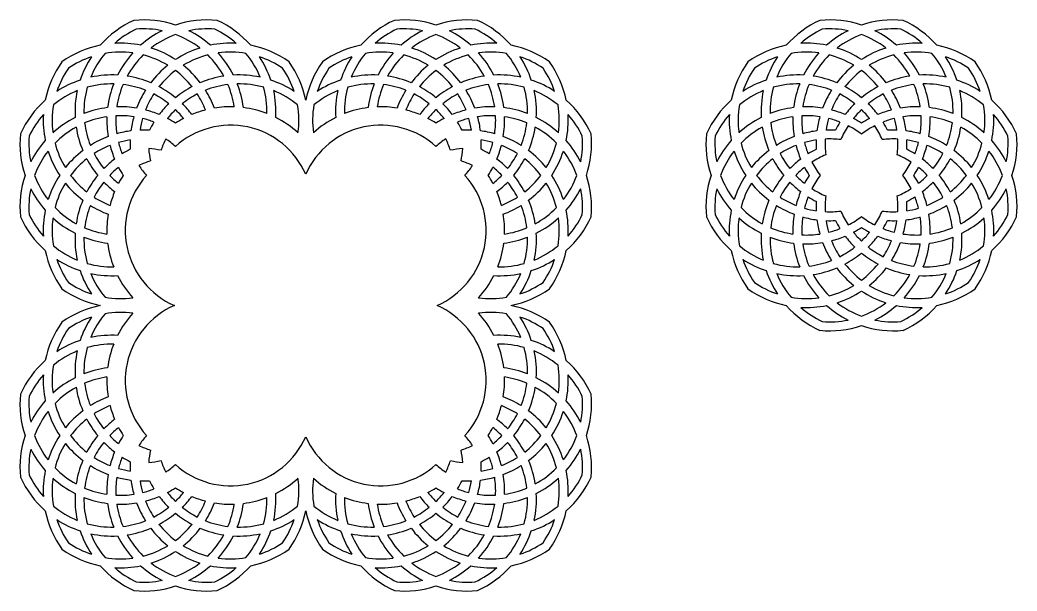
# Model space of a CAD drawing. Extents: x -12 to 401, y -16 to 159.
# Drawn here: x 190.9 to 400.8, y 38.3 to 158.7 of the extents above; entities that cross this region are included whole.
import ezdxf

# ---------------------------------------------------------------- set-up
doc = ezdxf.new("R2010")
doc.units = 0
doc.layers.get('0').update_dxf_attribs({"linetype": 'CONTINUOUS'})

msp = doc.modelspace()

# ---------------------------------------------------------------- linework, layer by layer
for centre, radius, start, end in [((223.62, 139.33), 21.15, 114.4376, 138.4679), ((216.93, 137.53), 21.15, 71.5321, 95.5624), ((230.32, 137.53), 21.15, 84.4376, 108.4679), ((223.62, 139.33), 21.15, 41.5321, 65.5624), ((278.46, 139.33), 21.15, 114.4376, 138.4679), ((271.76, 137.53), 21.15, 71.5321, 95.5624), ((285.16, 137.53), 21.15, 84.4376, 108.4679), ((278.46, 139.33), 21.15, 41.5321, 65.5624), ((368.05, 139.33), 21.15, 114.4376, 138.4679), ((361.35, 137.53), 21.15, 71.5321, 95.5624), ((374.74, 137.53), 21.15, 84.4376, 108.4679), ((368.05, 139.33), 21.15, 41.5321, 65.5624), ((223.62, 139.33), 19.27, 115.3656, 131.5854), ((216.93, 137.53), 19.27, 78.4146, 94.6344), ((230.32, 137.53), 21.15, 116.7775, 131.6145), ((230.32, 137.53), 19.27, 110.3403, 127.8172), ((216.93, 137.53), 19.27, 52.1828, 69.6597), ((230.32, 137.53), 19.27, 85.3656, 101.5854), ((216.93, 137.53), 21.15, 48.3855, 63.2225), ((223.62, 139.33), 19.27, 48.4146, 64.6344), ((278.46, 139.33), 19.27, 115.3656, 131.5854), ((271.76, 137.53), 19.27, 78.4146, 94.6344), ((285.16, 137.53), 21.15, 116.7775, 131.6145), ((285.16, 137.53), 19.27, 110.3403, 127.8172), ((271.76, 137.53), 19.27, 52.1828, 69.6597), ((285.16, 137.53), 19.27, 85.3656, 101.5854), ((271.76, 137.53), 21.15, 48.3855, 63.2225), ((278.46, 139.33), 19.27, 48.4146, 64.6344), ((368.05, 139.33), 19.27, 115.3656, 131.5854), ((361.35, 137.53), 19.27, 78.4146, 94.6344), ((374.74, 137.53), 21.15, 116.7775, 131.6145), ((374.74, 137.53), 19.27, 110.3403, 127.8172), ((361.35, 137.53), 19.27, 52.1828, 69.6597), ((374.74, 137.53), 19.27, 85.3656, 101.5854), ((361.35, 137.53), 21.15, 48.3855, 63.2225), ((368.05, 139.33), 19.27, 48.4146, 64.6344), ((212.02, 132.63), 21.15, 101.5321, 125.5624), ((212.02, 132.63), 21.15, 78.3855, 93.2225), ((235.23, 132.63), 21.15, 86.7775, 101.6145), ((235.23, 132.63), 21.15, 54.4376, 78.4679), ((266.86, 132.63), 21.15, 101.5321, 125.5624), ((266.86, 132.63), 21.15, 78.3855, 93.2225), ((290.06, 132.63), 21.15, 86.7775, 101.6145), ((290.06, 132.63), 21.15, 54.4376, 78.4679), ((356.44, 132.63), 21.15, 101.5321, 125.5624), ((356.44, 132.63), 21.15, 78.3855, 93.2225), ((379.65, 132.63), 21.15, 86.7775, 101.6145), ((379.65, 132.63), 21.15, 54.4376, 78.4679), ((223.62, 139.33), 19.27, 140.3403, 157.8172), ((212.02, 132.63), 19.27, 82.1828, 99.6597), ((230.32, 137.53), 21.15, 137.8583, 153.2756), ((230.32, 137.53), 19.27, 134.444, 151.1523), ((212.02, 132.63), 19.27, 58.8477, 75.556), ((212.02, 132.63), 21.15, 56.7244, 72.1417), ((235.23, 132.63), 21.15, 107.8583, 123.2756), ((235.23, 132.63), 19.27, 104.444, 121.1523), ((216.93, 137.53), 19.27, 28.8477, 45.556), ((235.23, 132.63), 19.27, 80.3403, 97.8172), ((216.93, 137.53), 21.15, 26.7244, 42.1417), ((223.62, 139.33), 19.27, 22.1828, 39.6597), ((278.46, 139.33), 19.27, 140.3403, 157.8172), ((266.86, 132.63), 19.27, 82.1828, 99.6597), ((285.16, 137.53), 21.15, 137.8583, 153.2756), ((285.16, 137.53), 19.27, 134.444, 151.1523), ((266.86, 132.63), 19.27, 58.8477, 75.556), ((266.86, 132.63), 21.15, 56.7244, 72.1417), ((290.06, 132.63), 21.15, 107.8583, 123.2756), ((290.06, 132.63), 19.27, 104.444, 121.1523), ((271.76, 137.53), 19.27, 28.8477, 45.556), ((290.06, 132.63), 19.27, 80.3403, 97.8172), ((271.76, 137.53), 21.15, 26.7244, 42.1417), ((278.46, 139.33), 19.27, 22.1828, 39.6597), ((368.05, 139.33), 19.27, 140.3403, 157.8172), ((356.44, 132.63), 19.27, 82.1828, 99.6597), ((374.74, 137.53), 21.15, 137.8583, 153.2756), ((374.74, 137.53), 19.27, 134.444, 151.1523), ((356.44, 132.63), 19.27, 58.8477, 75.556), ((356.44, 132.63), 21.15, 56.7244, 72.1417), ((379.65, 132.63), 21.15, 107.8583, 123.2756), ((379.65, 132.63), 19.27, 104.444, 121.1523), ((361.35, 137.53), 19.27, 28.8477, 45.556), ((379.65, 132.63), 19.27, 80.3403, 97.8172), ((361.35, 137.53), 21.15, 26.7244, 42.1417), ((368.05, 139.33), 19.27, 22.1828, 39.6597), ((216.93, 137.53), 21.15, 144.4376, 168.4679), ((212.02, 132.63), 19.27, 108.4146, 124.6344), ((223.62, 139.33), 21.15, 146.7775, 161.6145), ((235.23, 132.63), 21.15, 128.7475, 142.7313), ((212.02, 132.63), 21.15, 37.2687, 51.2525), ((223.62, 139.33), 21.15, 18.3855, 33.2225), ((235.23, 132.63), 19.27, 55.3656, 71.5854), ((230.32, 137.53), 21.15, 11.5321, 35.5624), ((271.76, 137.53), 21.15, 144.4376, 168.4679), ((266.86, 132.63), 19.27, 108.4146, 124.6344), ((278.46, 139.33), 21.15, 146.7775, 161.6145), ((290.06, 132.63), 21.15, 128.7475, 142.7313), ((266.86, 132.63), 21.15, 37.2687, 51.2525), ((290.06, 132.63), 19.27, 55.3656, 71.5854), ((278.46, 139.33), 21.15, 18.3855, 33.2225), ((285.16, 137.53), 21.15, 11.5321, 35.5624), ((361.35, 137.53), 21.15, 144.4376, 168.4679), ((356.44, 132.63), 19.27, 108.4146, 124.6344), ((368.05, 139.33), 21.15, 146.7775, 161.6145), ((379.65, 132.63), 21.15, 128.7475, 142.7313), ((356.44, 132.63), 21.15, 37.2687, 51.2525), ((379.65, 132.63), 19.27, 55.3656, 71.5854), ((368.05, 139.33), 21.15, 18.3855, 33.2225), ((374.74, 137.53), 21.15, 11.5321, 35.5624), ((216.93, 137.53), 19.27, 145.3656, 161.5854), ((210.23, 125.93), 21.15, 86.7244, 102.1417), ((235.23, 132.63), 19.27, 127.0169, 141.5503), ((212.02, 132.63), 19.27, 38.4497, 52.9831), ((237.02, 125.93), 21.15, 77.8583, 93.2756), ((230.32, 137.53), 19.27, 18.4146, 34.6344), ((271.76, 137.53), 19.27, 145.3656, 161.5854), ((265.06, 125.93), 21.15, 86.7244, 102.1417), ((290.06, 132.63), 19.27, 127.0169, 141.5503), ((266.86, 132.63), 19.27, 38.4497, 52.9831), ((291.86, 125.93), 21.15, 77.8583, 93.2756), ((285.16, 137.53), 19.27, 18.4146, 34.6344), ((361.35, 137.53), 19.27, 145.3656, 161.5854), ((354.65, 125.93), 21.15, 86.7244, 102.1417), ((379.65, 132.63), 19.27, 127.0169, 141.5503), ((356.44, 132.63), 19.27, 38.4497, 52.9831), ((381.44, 125.93), 21.15, 77.8583, 93.2756), ((374.74, 137.53), 19.27, 18.4146, 34.6344), ((210.23, 125.93), 21.15, 108.3855, 123.2225), ((210.23, 125.93), 19.27, 88.8477, 105.556), ((230.32, 137.53), 21.15, 158.7475, 172.7313), ((230.32, 137.53), 19.27, 157.0169, 171.5503), ((210.23, 125.93), 19.27, 68.4497, 82.9831), ((210.23, 125.93), 21.15, 67.2687, 81.2525), ((237.02, 125.93), 21.15, 98.7475, 112.7313), ((237.02, 125.93), 19.27, 97.0169, 111.5503), ((216.93, 137.53), 19.27, 8.4497, 22.9831), ((216.93, 137.53), 21.15, 7.2687, 21.2525), ((237.02, 125.93), 19.27, 74.444, 91.1523), ((237.02, 125.93), 21.15, 56.7775, 71.6145), ((265.06, 125.93), 21.15, 108.3855, 123.2225), ((265.06, 125.93), 19.27, 88.8477, 105.556), ((285.16, 137.53), 21.15, 158.7475, 172.7313), ((285.16, 137.53), 19.27, 157.0169, 171.5503), ((265.06, 125.93), 19.27, 68.4497, 82.9831), ((265.06, 125.93), 21.15, 67.2687, 81.2525), ((291.86, 125.93), 21.15, 98.7475, 112.7313), ((291.86, 125.93), 19.27, 97.0169, 111.5503), ((271.76, 137.53), 19.27, 8.4497, 22.9831), ((271.76, 137.53), 21.15, 7.2687, 21.2525), ((291.86, 125.93), 19.27, 74.444, 91.1523), ((291.86, 125.93), 21.15, 56.7775, 71.6145), ((354.65, 125.93), 21.15, 108.3855, 123.2225), ((354.65, 125.93), 19.27, 88.8477, 105.556), ((374.74, 137.53), 21.15, 158.7475, 172.7313), ((374.74, 137.53), 19.27, 157.0169, 171.5503), ((354.65, 125.93), 19.27, 68.4497, 82.9831), ((354.65, 125.93), 21.15, 67.2687, 81.2525), ((381.44, 125.93), 21.15, 98.7475, 112.7313), ((381.44, 125.93), 19.27, 97.0169, 111.5503), ((361.35, 137.53), 19.27, 8.4497, 22.9831), ((381.44, 125.93), 19.27, 74.444, 91.1523), ((361.35, 137.53), 21.15, 7.2687, 21.2525), ((381.44, 125.93), 21.15, 56.7775, 71.6145), ((210.23, 125.93), 19.27, 112.1828, 129.6597), ((223.62, 139.33), 21.15, 167.8583, 183.2756), ((223.62, 139.33), 19.27, 164.444, 181.1523), ((235.23, 132.63), 21.15, 147.9371, 159.3123), ((235.23, 132.63), 19.27, 147.183, 158.4481), ((210.23, 125.93), 19.27, 51.5519, 62.817), ((210.23, 125.93), 21.15, 50.6877, 62.0629), ((237.02, 125.93), 21.15, 117.9371, 129.3123), ((237.02, 125.93), 19.27, 117.183, 128.4481), ((212.02, 132.63), 19.27, 21.5519, 32.817), ((212.02, 132.63), 21.15, 20.6877, 32.0629), ((223.62, 139.33), 19.27, 358.8477, 15.556), ((237.02, 125.93), 19.27, 50.3403, 67.8172), ((223.62, 139.33), 21.15, 356.7244, 12.1417), ((265.06, 125.93), 19.27, 112.1828, 129.6597), ((278.46, 139.33), 21.15, 167.8583, 183.2756), ((278.46, 139.33), 19.27, 164.444, 181.1523), ((290.06, 132.63), 21.15, 147.9371, 159.3123), ((290.06, 132.63), 19.27, 147.183, 158.4481), ((265.06, 125.93), 19.27, 51.5519, 62.817), ((265.06, 125.93), 21.15, 50.6877, 62.0629), ((291.86, 125.93), 21.15, 117.9371, 129.3123), ((291.86, 125.93), 19.27, 117.183, 128.4481), ((266.86, 132.63), 19.27, 21.5519, 32.817), ((266.86, 132.63), 21.15, 20.6877, 32.0629), ((278.46, 139.33), 19.27, 358.8477, 15.556), ((278.46, 139.33), 21.15, 356.7244, 12.1417), ((291.86, 125.93), 19.27, 50.3403, 67.8172), ((354.65, 125.93), 19.27, 112.1828, 129.6597), ((368.05, 139.33), 21.15, 167.8583, 183.2756), ((368.05, 139.33), 19.27, 164.444, 181.1523), ((379.65, 132.63), 21.15, 147.9371, 159.3123), ((379.65, 132.63), 19.27, 147.183, 158.4481), ((354.65, 125.93), 19.27, 51.5519, 62.817), ((354.65, 125.93), 21.15, 50.6877, 62.0629), ((381.44, 125.93), 21.15, 117.9371, 129.3123), ((381.44, 125.93), 19.27, 117.183, 128.4481), ((356.44, 132.63), 19.27, 21.5519, 32.817), ((356.44, 132.63), 21.15, 20.6877, 32.0629), ((368.05, 139.33), 19.27, 358.8477, 15.556), ((381.44, 125.93), 19.27, 50.3403, 67.8172), ((368.05, 139.33), 21.15, 356.7244, 12.1417), ((210.23, 125.93), 21.15, 131.5321, 155.5624), ((216.93, 137.53), 19.27, 170.3403, 187.8172), ((237.02, 125.93), 21.15, 134.461, 142.7313), ((210.23, 125.93), 21.15, 37.2687, 45.539), ((230.32, 137.53), 19.27, 352.1828, 9.6597), ((271.76, 137.53), 19.27, 170.3403, 187.8172), ((291.86, 125.93), 21.15, 134.461, 142.7313), ((265.06, 125.93), 21.15, 37.2687, 45.539), ((285.16, 137.53), 19.27, 352.1828, 9.6597), ((291.86, 125.93), 21.15, 24.4376, 48.4679), ((354.65, 125.93), 21.15, 131.5321, 155.5624), ((361.35, 137.53), 19.27, 170.3403, 187.8172), ((381.44, 125.93), 21.15, 134.461, 142.7313), ((354.65, 125.93), 21.15, 37.2687, 45.539), ((374.74, 137.53), 19.27, 352.1828, 9.6597), ((381.44, 125.93), 21.15, 24.4376, 48.4679), ((210.23, 125.93), 19.27, 138.4146, 154.6344), ((216.93, 137.53), 21.15, 176.7775, 191.6145), ((212.02, 119.23), 21.15, 97.2687, 111.2525), ((212.02, 119.23), 21.15, 80.6877, 92.0629), ((212.02, 119.23), 21.15, 67.2687, 75.539), ((237.02, 125.93), 19.27, 134.0423, 141.5503), ((210.23, 125.93), 19.27, 38.4497, 45.9577), ((235.23, 119.23), 21.15, 104.461, 112.7313), ((235.23, 119.23), 21.15, 87.9371, 99.3123), ((235.23, 119.23), 21.15, 68.7475, 82.7313), ((266.86, 119.23), 21.15, 97.2687, 111.2525), ((266.86, 119.23), 21.15, 80.6877, 92.0629), ((266.86, 119.23), 21.15, 67.2687, 75.539), ((291.86, 125.93), 19.27, 134.0423, 141.5503), ((265.06, 125.93), 19.27, 38.4497, 45.9577), ((290.06, 119.23), 21.15, 104.461, 112.7313), ((290.06, 119.23), 21.15, 87.9371, 99.3123), ((290.06, 119.23), 21.15, 68.7475, 82.7313), ((285.16, 137.53), 21.15, 348.3855, 3.2225), ((291.86, 125.93), 19.27, 25.3656, 41.5854), ((354.65, 125.93), 19.27, 138.4146, 154.6344), ((361.35, 137.53), 21.15, 176.7775, 191.6145), ((356.44, 119.23), 21.15, 97.2687, 111.2525), ((356.44, 119.23), 21.15, 80.6877, 92.0629), ((356.44, 119.23), 21.15, 67.2687, 75.539), ((381.44, 125.93), 19.27, 134.0423, 141.5503), ((354.65, 125.93), 19.27, 38.4497, 45.9577), ((379.65, 119.23), 21.15, 104.461, 112.7313), ((379.65, 119.23), 21.15, 87.9371, 99.3123), ((379.65, 119.23), 21.15, 68.7475, 82.7313), ((374.74, 137.53), 21.15, 348.3855, 3.2225), ((381.44, 125.93), 19.27, 25.3656, 41.5854), ((212.02, 119.23), 21.15, 116.7244, 132.1417), ((212.02, 119.23), 19.27, 98.4497, 112.9831), ((223.62, 139.33), 19.27, 187.0169, 201.5503), ((230.32, 137.53), 21.15, 177.9371, 189.3123), ((230.32, 137.53), 19.27, 177.183, 188.4481), ((212.02, 119.23), 19.27, 81.5519, 92.817), ((235.23, 132.63), 21.15, 164.461, 172.7313), ((235.23, 132.63), 19.27, 164.0423, 171.5503), ((212.02, 119.23), 19.27, 68.4497, 75.9577), ((237.02, 125.93), 21.15, 147.9371, 153.2756), ((212.02, 119.23), 21.15, 56.7244, 62.0629), ((235.23, 119.23), 21.15, 117.9371, 123.2756), ((235.23, 119.23), 17.27, 23.6908, 132.2038), ((235.23, 119.23), 21.15, 47.8583, 63.2756), ((266.86, 119.23), 17.27, 47.7962, 156.3092), ((266.86, 119.23), 21.15, 116.7244, 132.1417), ((266.86, 119.23), 21.15, 56.7244, 62.0629), ((290.06, 119.23), 21.15, 117.9371, 123.2756), ((290.06, 119.23), 19.27, 104.0423, 111.5503), ((265.06, 125.93), 21.15, 26.7244, 32.0629), ((266.86, 132.63), 19.27, 8.4497, 15.9577), ((290.06, 119.23), 19.27, 87.183, 98.4481), ((266.86, 132.63), 21.15, 7.2687, 15.539), ((271.76, 137.53), 19.27, 351.5519, 2.817), ((271.76, 137.53), 21.15, 350.6877, 2.0629), ((290.06, 119.23), 19.27, 67.0169, 81.5503), ((278.46, 139.33), 19.27, 338.4497, 352.9831), ((290.06, 119.23), 21.15, 47.8583, 63.2756), ((356.44, 119.23), 21.15, 116.7244, 132.1417), ((356.44, 119.23), 19.27, 98.4497, 112.9831), ((368.05, 139.33), 19.27, 187.0169, 201.5503), ((374.74, 137.53), 21.15, 177.9371, 189.3123), ((374.74, 137.53), 19.27, 177.183, 188.4481), ((356.44, 119.23), 19.27, 81.5519, 92.817), ((379.65, 132.63), 21.15, 164.461, 172.7313), ((379.65, 132.63), 19.27, 164.0423, 171.5503), ((356.44, 119.23), 19.27, 68.4497, 75.9577), ((381.44, 125.93), 21.15, 147.9371, 153.2756), ((356.44, 119.23), 21.15, 56.7244, 62.0629), ((379.65, 119.23), 21.15, 117.9371, 123.2756), ((379.65, 119.23), 19.27, 104.0423, 111.5503), ((354.65, 125.93), 21.15, 26.7244, 32.0629), ((356.44, 132.63), 19.27, 8.4497, 15.9577), ((379.65, 119.23), 19.27, 87.183, 98.4481), ((356.44, 132.63), 21.15, 7.2687, 15.539), ((361.35, 137.53), 19.27, 351.5519, 2.817), ((361.35, 137.53), 21.15, 350.6877, 2.0629), ((379.65, 119.23), 19.27, 67.0169, 81.5503), ((368.05, 139.33), 19.27, 338.4497, 352.9831), ((379.65, 119.23), 21.15, 47.8583, 63.2756), ((212.02, 132.63), 21.15, 174.4376, 198.4679), ((212.02, 119.23), 19.27, 118.8477, 135.556), ((223.62, 139.33), 21.15, 188.7475, 202.7313), ((216.93, 114.33), 21.15, 97.2687, 105.539), ((216.93, 114.33), 21.15, 86.7244, 92.0629), ((285.16, 114.33), 21.15, 87.9371, 93.2756), ((285.16, 114.33), 21.15, 74.461, 82.7313), ((278.46, 139.33), 21.15, 337.2687, 351.2525), ((290.06, 119.23), 19.27, 44.444, 61.1523), ((290.06, 132.63), 21.15, 341.5321, 5.5624), ((356.44, 132.63), 21.15, 174.4376, 198.4679), ((356.44, 119.23), 19.27, 118.8477, 135.556), ((368.05, 139.33), 21.15, 188.7475, 202.7313), ((361.35, 114.33), 21.15, 97.2687, 105.539), ((361.35, 114.33), 21.15, 86.7244, 92.0629), ((381.44, 125.93), 19.27, 147.183, 157.0169), ((356.44, 119.23), 19.27, 52.9831, 62.817), ((379.65, 119.23), 19.27, 117.183, 127.0169), ((354.65, 125.93), 19.27, 22.9831, 32.817), ((374.74, 114.33), 21.15, 87.9371, 93.2756), ((374.74, 114.33), 21.15, 74.461, 82.7313), ((368.05, 139.33), 21.15, 337.2687, 351.2525), ((379.65, 119.23), 19.27, 44.444, 61.1523), ((379.65, 132.63), 21.15, 341.5321, 5.5624), ((212.02, 132.63), 19.27, 175.3656, 191.5854), ((212.02, 119.23), 21.15, 138.3855, 153.2225), ((216.93, 137.53), 19.27, 194.444, 211.1523), ((216.93, 114.33), 21.15, 110.6877, 122.0629), ((216.93, 114.33), 19.27, 111.5519, 122.817), ((230.32, 137.53), 21.15, 194.461, 202.7313), ((216.93, 114.33), 19.27, 98.4497, 105.9577), ((230.32, 137.53), 19.27, 194.0423, 201.5503), ((235.23, 132.63), 21.15, 177.9371, 183.2756), ((237.02, 125.93), 17.27, 153.5265, 162.2038), ((212.02, 119.23), 17.27, 47.7962, 56.4735), ((290.06, 119.23), 17.27, 123.5265, 132.2038), ((265.06, 125.93), 17.27, 17.7962, 26.4735), ((266.86, 132.63), 21.15, 356.7244, 2.0629), ((285.16, 114.33), 19.27, 74.0423, 81.5503), ((271.76, 137.53), 19.27, 338.4497, 345.9577), ((271.76, 137.53), 21.15, 337.2687, 345.539), ((285.16, 114.33), 19.27, 57.183, 68.4481), ((285.16, 114.33), 21.15, 57.9371, 69.3123), ((285.16, 137.53), 19.27, 328.8477, 345.556), ((290.06, 119.23), 21.15, 26.7775, 41.6145), ((290.06, 132.63), 19.27, 348.4146, 4.6344), ((356.44, 132.63), 19.27, 175.3656, 191.5854), ((356.44, 119.23), 21.15, 138.3855, 153.2225), ((361.35, 137.53), 19.27, 194.444, 211.1523), ((361.35, 114.33), 21.15, 110.6877, 122.0629), ((361.35, 114.33), 19.27, 111.5519, 122.817), ((374.74, 137.53), 21.15, 194.461, 202.7313), ((361.35, 114.33), 19.27, 98.4497, 105.9577), ((374.74, 137.53), 19.27, 194.0423, 201.5503), ((379.65, 132.63), 21.15, 177.9371, 183.2756), ((379.65, 132.63), 19.27, 177.183, 187.0169), ((361.35, 114.33), 19.27, 82.9831, 92.817), ((374.74, 114.33), 19.27, 87.183, 97.0169), ((356.44, 132.63), 19.27, 352.9831, 2.817), ((356.44, 132.63), 21.15, 356.7244, 2.0629), ((374.74, 114.33), 19.27, 74.0423, 81.5503), ((361.35, 137.53), 19.27, 338.4497, 345.9577), ((361.35, 137.53), 21.15, 337.2687, 345.539), ((374.74, 114.33), 19.27, 57.183, 68.4481), ((374.74, 114.33), 21.15, 57.9371, 69.3123), ((374.74, 137.53), 19.27, 328.8477, 345.556), ((379.65, 119.23), 21.15, 26.7775, 41.6145), ((379.65, 132.63), 19.27, 348.4146, 4.6344), ((212.02, 119.23), 19.27, 142.1828, 159.6597), ((216.93, 137.53), 21.15, 197.8583, 213.2756), ((216.93, 114.33), 21.15, 127.2687, 141.2525), ((223.62, 139.33), 19.27, 207.183, 218.4481), ((223.62, 112.53), 21.15, 116.7244, 122.0629), ((235.23, 132.63), 17.27, 183.5265, 192.2038), ((216.93, 114.33), 17.27, 77.7962, 86.4735), ((285.16, 114.33), 17.27, 93.5265, 102.2038), ((266.86, 132.63), 17.27, 347.7962, 356.4735), ((278.46, 112.53), 21.15, 57.9371, 63.2756), ((278.46, 139.33), 19.27, 321.5519, 332.817), ((285.16, 114.33), 21.15, 38.7475, 52.7313), ((285.16, 137.53), 21.15, 326.7244, 342.1417), ((290.06, 119.23), 19.27, 20.3403, 37.8172), ((356.44, 119.23), 19.27, 142.1828, 159.6597), ((361.35, 137.53), 21.15, 197.8583, 213.2756), ((361.35, 114.33), 21.15, 127.2687, 141.2525), ((368.05, 139.33), 19.27, 207.183, 218.4481), ((368.05, 112.53), 21.15, 116.7244, 122.0629), ((368.05, 112.53), 19.27, 112.9831, 122.817), ((368.05, 112.53), 19.27, 57.183, 67.0169), ((368.05, 112.53), 21.15, 57.9371, 63.2756), ((368.05, 139.33), 19.27, 321.5519, 332.817), ((374.74, 114.33), 21.15, 38.7475, 52.7313), ((374.74, 137.53), 21.15, 326.7244, 342.1417), ((379.65, 119.23), 19.27, 20.3403, 37.8172), ((216.93, 114.33), 19.27, 128.4497, 142.9831), ((223.62, 139.33), 21.15, 207.9371, 219.3123), ((223.62, 112.53), 21.15, 127.2687, 135.539), ((223.62, 112.53), 17.27, 107.7962, 116.4735), ((278.46, 112.53), 17.27, 63.5265, 72.2038), ((278.46, 112.53), 21.15, 44.461, 52.7313), ((278.46, 139.33), 21.15, 320.6877, 332.0629), ((285.16, 114.33), 19.27, 37.0169, 51.5503), ((361.35, 114.33), 19.27, 128.4497, 142.9831), ((368.05, 139.33), 21.15, 207.9371, 219.3123), ((368.05, 112.53), 21.15, 127.2687, 135.539), ((374.74, 137.53), 19.27, 207.183, 217.0169), ((361.35, 137.53), 19.27, 322.9831, 332.817), ((368.05, 112.53), 21.15, 44.461, 52.7313), ((368.05, 139.33), 21.15, 320.6877, 332.0629), ((374.74, 114.33), 19.27, 37.0169, 51.5503), ((223.62, 112.53), 19.27, 128.4497, 135.9577), ((230.32, 137.53), 21.15, 207.9371, 213.2756), ((230.32, 137.53), 17.27, 213.5265, 222.2038), ((271.76, 137.53), 17.27, 317.7962, 326.4735), ((271.76, 137.53), 21.15, 326.7244, 332.0629), ((278.46, 112.53), 19.27, 44.0423, 51.5503), ((368.05, 112.53), 19.27, 128.4497, 135.9577), ((374.74, 137.53), 21.15, 207.9371, 213.2756), ((361.35, 137.53), 21.15, 326.7244, 332.0629), ((368.05, 112.53), 19.27, 44.0423, 51.5503), ((212.02, 119.23), 21.15, 161.5321, 185.5624), ((212.02, 132.63), 19.27, 200.3403, 217.8172), ((216.93, 114.33), 21.15, 146.7244, 162.1417), ((216.93, 114.33), 19.27, 148.8477, 165.556), ((216.93, 137.53), 21.15, 218.7475, 232.7313), ((216.93, 137.53), 19.27, 217.0169, 231.5503), ((223.62, 112.53), 21.15, 140.6877, 152.0629), ((223.62, 112.53), 19.27, 141.5519, 152.817), ((223.62, 139.33), 21.15, 224.461, 232.7313), ((223.62, 139.33), 19.27, 224.0423, 231.5503), ((230.32, 114.33), 21.15, 146.7244, 152.0629), ((230.32, 114.33), 17.27, 137.7962, 246.3092), ((271.76, 114.33), 17.27, 293.6908, 42.2038), ((271.76, 114.33), 21.15, 27.9371, 33.2756), ((278.46, 139.33), 19.27, 308.4497, 315.9577), ((278.46, 139.33), 21.15, 307.2687, 315.539), ((278.46, 112.53), 19.27, 27.183, 38.4481), ((278.46, 112.53), 21.15, 27.9371, 39.3123), ((285.16, 137.53), 19.27, 308.4497, 322.9831), ((285.16, 137.53), 21.15, 307.2687, 321.2525), ((285.16, 114.33), 19.27, 14.444, 31.1523), ((285.16, 114.33), 21.15, 17.8583, 33.2756), ((290.06, 132.63), 19.27, 322.1828, 339.6597), ((290.06, 119.23), 21.15, 354.4376, 18.4679), ((356.44, 119.23), 21.15, 161.5321, 185.5624), ((356.44, 132.63), 19.27, 200.3403, 217.8172), ((361.35, 114.33), 21.15, 146.7244, 162.1417), ((361.35, 114.33), 19.27, 148.8477, 165.556), ((361.35, 137.53), 21.15, 218.7475, 232.7313), ((361.35, 137.53), 19.27, 217.0169, 231.5503), ((368.05, 112.53), 21.15, 140.6877, 152.0629), ((368.05, 112.53), 19.27, 141.5519, 152.817), ((368.05, 139.33), 21.15, 224.461, 232.7313), ((368.05, 139.33), 19.27, 224.0423, 231.5503), ((374.74, 114.33), 21.15, 146.7244, 152.0629), ((374.74, 114.33), 19.27, 142.9831, 152.817), ((361.35, 114.33), 19.27, 27.183, 37.0169), ((361.35, 114.33), 21.15, 27.9371, 33.2756), ((368.05, 139.33), 19.27, 308.4497, 315.9577), ((368.05, 139.33), 21.15, 307.2687, 315.539), ((368.05, 112.53), 19.27, 27.183, 38.4481), ((368.05, 112.53), 21.15, 27.9371, 39.3123), ((374.74, 137.53), 19.27, 308.4497, 322.9831), ((374.74, 137.53), 21.15, 307.2687, 321.2525), ((374.74, 114.33), 19.27, 14.444, 31.1523), ((374.74, 114.33), 21.15, 17.8583, 33.2756), ((379.65, 132.63), 19.27, 322.1828, 339.6597), ((379.65, 119.23), 21.15, 354.4376, 18.4679), ((212.02, 119.23), 19.27, 168.4146, 184.6344), ((212.02, 132.63), 21.15, 206.7775, 221.6145), ((230.32, 114.33), 21.15, 157.2687, 165.539), ((271.76, 114.33), 21.15, 14.461, 22.7313), ((290.06, 132.63), 21.15, 318.3855, 333.2225), ((290.06, 119.23), 19.27, 355.3656, 11.5854), ((356.44, 119.23), 19.27, 168.4146, 184.6344), ((356.44, 132.63), 21.15, 206.7775, 221.6145), ((374.74, 114.33), 21.15, 157.2687, 165.539), ((368.05, 139.33), 19.27, 237.183, 247.0169), ((368.05, 139.33), 19.27, 292.9831, 302.817), ((361.35, 114.33), 21.15, 14.461, 22.7313), ((379.65, 132.63), 21.15, 318.3855, 333.2225), ((379.65, 119.23), 19.27, 355.3656, 11.5854), ((223.62, 112.53), 21.15, 157.2687, 171.2525), ((216.93, 137.53), 19.27, 237.183, 248.4481), ((285.16, 137.53), 19.27, 291.5519, 302.817), ((278.46, 112.53), 21.15, 8.7475, 22.7313), ((368.05, 112.53), 21.15, 157.2687, 171.2525), ((361.35, 137.53), 19.27, 237.183, 248.4481), ((374.74, 114.33), 19.27, 158.4497, 165.9577), ((368.05, 139.33), 21.15, 237.9371, 243.2756), ((379.65, 119.23), 21.15, 176.7244, 182.0629), ((379.65, 119.23), 19.27, 172.9831, 182.817), ((356.44, 119.23), 19.27, 357.183, 7.0169), ((368.05, 139.33), 21.15, 296.7244, 302.0629), ((356.44, 119.23), 21.15, 357.9371, 3.2756), ((361.35, 114.33), 19.27, 14.0423, 21.5503), ((374.74, 137.53), 19.27, 291.5519, 302.817), ((368.05, 112.53), 21.15, 8.7475, 22.7313), ((210.23, 125.93), 19.27, 205.3656, 221.5854), ((216.93, 114.33), 21.15, 168.3855, 183.2225), ((212.02, 132.63), 19.27, 224.444, 241.1523), ((223.62, 112.53), 19.27, 158.4497, 172.9831), ((216.93, 137.53), 21.15, 237.9371, 249.3123), ((230.32, 114.33), 21.15, 170.6877, 182.0629), ((285.16, 137.53), 21.15, 290.6877, 302.0629), ((271.76, 114.33), 21.15, 357.9371, 9.3123), ((278.46, 112.53), 19.27, 7.0169, 21.5503), ((290.06, 132.63), 19.27, 298.8477, 315.556), ((285.16, 114.33), 21.15, 356.7775, 11.6145), ((291.86, 125.93), 19.27, 318.4146, 334.6344), ((354.65, 125.93), 19.27, 205.3656, 221.5854), ((361.35, 114.33), 21.15, 168.3855, 183.2225), ((356.44, 132.63), 19.27, 224.444, 241.1523), ((368.05, 112.53), 19.27, 158.4497, 172.9831), ((361.35, 137.53), 21.15, 237.9371, 249.3123), ((374.74, 114.33), 21.15, 170.6877, 182.0629), ((361.35, 137.53), 19.27, 254.0423, 261.5503), ((361.35, 137.53), 19.27, 267.183, 277.0169), ((381.44, 125.93), 19.27, 202.9831, 212.817), ((354.65, 125.93), 19.27, 327.183, 337.0169), ((374.74, 137.53), 19.27, 262.9831, 272.817), ((374.74, 137.53), 19.27, 278.4497, 285.9577), ((374.74, 137.53), 21.15, 290.6877, 302.0629), ((361.35, 114.33), 21.15, 357.9371, 9.3123), ((368.05, 112.53), 19.27, 7.0169, 21.5503), ((379.65, 132.63), 19.27, 298.8477, 315.556), ((374.74, 114.33), 21.15, 356.7775, 11.6145), ((381.44, 125.93), 19.27, 318.4146, 334.6344), ((210.23, 125.93), 21.15, 204.4376, 228.4679), ((216.93, 114.33), 19.27, 172.1828, 189.6597), ((212.02, 132.63), 21.15, 227.8583, 243.2756), ((290.06, 132.63), 21.15, 296.7244, 312.1417), ((285.16, 114.33), 19.27, 350.3403, 7.8172), ((291.86, 125.93), 21.15, 311.5321, 335.5624), ((354.65, 125.93), 21.15, 204.4376, 228.4679), ((361.35, 114.33), 19.27, 172.1828, 189.6597), ((356.44, 132.63), 21.15, 227.8583, 243.2756), ((374.74, 114.33), 19.27, 171.5519, 182.817), ((361.35, 137.53), 21.15, 254.461, 262.7313), ((379.65, 119.23), 21.15, 187.2687, 195.539), ((361.35, 137.53), 21.15, 267.9371, 273.2756), ((379.65, 119.23), 19.27, 188.4497, 195.9577), ((381.44, 125.93), 21.15, 206.7244, 212.0629), ((356.44, 132.63), 19.27, 297.183, 307.0169), ((379.65, 132.63), 19.27, 232.9831, 242.817), ((354.65, 125.93), 21.15, 327.9371, 333.2756), ((374.74, 137.53), 21.15, 266.7244, 272.0629), ((356.44, 119.23), 19.27, 344.0423, 351.5503), ((356.44, 119.23), 21.15, 344.461, 352.7313), ((374.74, 137.53), 21.15, 277.2687, 285.539), ((361.35, 114.33), 19.27, 357.183, 8.4481), ((379.65, 132.63), 21.15, 296.7244, 312.1417), ((374.74, 114.33), 19.27, 350.3403, 7.8172), ((381.44, 125.93), 21.15, 311.5321, 335.5624), ((223.62, 112.53), 21.15, 176.7244, 192.1417), ((212.02, 132.63), 19.27, 247.0169, 261.5503), ((290.06, 132.63), 19.27, 278.4497, 292.9831), ((278.46, 112.53), 21.15, 347.8583, 3.2756), ((368.05, 112.53), 21.15, 176.7244, 192.1417), ((356.44, 132.63), 19.27, 247.0169, 261.5503), ((356.44, 132.63), 19.27, 267.183, 278.4481), ((356.44, 132.63), 19.27, 284.0423, 291.5503), ((356.44, 132.63), 21.15, 297.9371, 303.2756), ((381.44, 125.93), 19.27, 218.4497, 225.9577), ((379.65, 132.63), 21.15, 236.7244, 242.0629), ((354.65, 125.93), 19.27, 314.0423, 321.5503), ((379.65, 132.63), 19.27, 248.4497, 255.9577), ((379.65, 132.63), 19.27, 261.5519, 272.817), ((379.65, 132.63), 19.27, 278.4497, 292.9831), ((368.05, 112.53), 21.15, 347.8583, 3.2756), ((223.62, 112.53), 19.27, 178.8477, 195.556), ((212.02, 132.63), 21.15, 248.7475, 262.7313), ((230.32, 114.33), 21.15, 187.2687, 201.2525), ((271.76, 114.33), 21.15, 338.7475, 352.7313), ((290.06, 132.63), 21.15, 277.2687, 291.2525), ((278.46, 112.53), 19.27, 344.444, 1.1523), ((368.05, 112.53), 19.27, 178.8477, 195.556), ((356.44, 132.63), 21.15, 248.7475, 262.7313), ((374.74, 114.33), 21.15, 187.2687, 201.2525), ((356.44, 132.63), 21.15, 267.9371, 279.3123), ((374.74, 114.33), 19.27, 188.4497, 202.9831), ((379.65, 119.23), 21.15, 200.6877, 212.0629), ((356.44, 132.63), 21.15, 284.461, 292.7313), ((379.65, 119.23), 19.27, 201.5519, 212.817), ((381.44, 125.93), 21.15, 217.2687, 225.539), ((354.65, 125.93), 21.15, 314.461, 322.7313), ((379.65, 132.63), 21.15, 247.2687, 255.539), ((356.44, 119.23), 19.27, 327.183, 338.4481), ((356.44, 119.23), 21.15, 327.9371, 339.3123), ((379.65, 132.63), 21.15, 260.6877, 272.0629), ((361.35, 114.33), 19.27, 337.0169, 351.5503), ((361.35, 114.33), 21.15, 338.7475, 352.7313), ((379.65, 132.63), 21.15, 277.2687, 291.2525), ((368.05, 112.53), 19.27, 344.444, 1.1523), ((216.93, 114.33), 21.15, 191.5321, 215.5624), ((210.23, 125.93), 19.27, 230.3403, 247.8172), ((291.86, 125.93), 19.27, 292.1828, 309.6597), ((285.16, 114.33), 21.15, 324.4376, 348.4679), ((361.35, 114.33), 21.15, 191.5321, 215.5624), ((354.65, 125.93), 19.27, 230.3403, 247.8172), ((354.65, 125.93), 19.27, 297.183, 308.4481), ((354.65, 125.93), 21.15, 297.9371, 309.3123), ((381.44, 125.93), 21.15, 230.6877, 242.0629), ((381.44, 125.93), 19.27, 231.5519, 242.817), ((381.44, 125.93), 19.27, 292.1828, 309.6597), ((374.74, 114.33), 21.15, 324.4376, 348.4679), ((210.23, 125.93), 21.15, 236.7775, 251.6145), ((216.93, 114.33), 19.27, 198.4146, 214.6344), ((210.23, 125.93), 19.27, 254.444, 271.1523), ((291.86, 125.93), 19.27, 268.8477, 285.556), ((291.86, 125.93), 21.15, 288.3855, 303.2225), ((285.16, 114.33), 19.27, 325.3656, 341.5854), ((354.65, 125.93), 21.15, 236.7775, 251.6145), ((361.35, 114.33), 19.27, 198.4146, 214.6344), ((354.65, 125.93), 19.27, 254.444, 271.1523), ((354.65, 125.93), 19.27, 277.0169, 291.5503), ((379.65, 119.23), 19.27, 218.4497, 232.9831), ((356.44, 119.23), 19.27, 307.0169, 321.5503), ((381.44, 125.93), 19.27, 248.4497, 262.9831), ((381.44, 125.93), 19.27, 268.8477, 285.556), ((381.44, 125.93), 21.15, 288.3855, 303.2225), ((374.74, 114.33), 19.27, 325.3656, 341.5854), ((223.62, 112.53), 21.15, 198.3855, 213.2225), ((223.62, 112.53), 19.27, 202.1828, 219.6597), ((210.23, 125.93), 21.15, 257.8583, 273.2756), ((291.86, 125.93), 21.15, 266.7244, 282.1417), ((278.46, 112.53), 19.27, 320.3403, 337.8172), ((278.46, 112.53), 21.15, 326.7775, 341.6145), ((368.05, 112.53), 21.15, 198.3855, 213.2225), ((368.05, 112.53), 19.27, 202.1828, 219.6597), ((354.65, 125.93), 21.15, 257.8583, 273.2756), ((354.65, 125.93), 21.15, 278.7475, 292.7313), ((374.74, 114.33), 19.27, 208.8477, 225.556), ((379.65, 119.23), 21.15, 217.2687, 231.2525), ((356.44, 119.23), 21.15, 308.7475, 322.7313), ((381.44, 125.93), 21.15, 247.2687, 261.2525), ((361.35, 114.33), 19.27, 314.444, 331.1523), ((381.44, 125.93), 21.15, 266.7244, 282.1417), ((368.05, 112.53), 19.27, 320.3403, 337.8172), ((368.05, 112.53), 21.15, 326.7775, 341.6145), ((212.02, 119.23), 19.27, 235.3656, 251.5854), ((230.32, 114.33), 21.15, 206.7244, 222.1417), ((271.76, 114.33), 21.15, 317.8583, 333.2756), ((290.06, 119.23), 19.27, 288.4146, 304.6344), ((356.44, 119.23), 19.27, 235.3656, 251.5854), ((374.74, 114.33), 21.15, 206.7244, 222.1417), ((361.35, 114.33), 21.15, 317.8583, 333.2756), ((379.65, 119.23), 19.27, 288.4146, 304.6344), ((212.02, 119.23), 21.15, 234.4376, 258.4679), ((290.06, 119.23), 21.15, 281.5321, 305.5624), ((356.44, 119.23), 21.15, 234.4376, 258.4679), ((356.44, 119.23), 19.27, 284.444, 301.1523), ((356.44, 119.23), 21.15, 287.8583, 303.2756), ((379.65, 119.23), 21.15, 236.7244, 252.1417), ((379.65, 119.23), 19.27, 238.8477, 255.556), ((379.65, 119.23), 21.15, 281.5321, 305.5624), ((212.02, 119.23), 19.27, 260.3403, 277.8172), ((290.06, 119.23), 19.27, 262.1828, 279.6597), ((356.44, 119.23), 19.27, 260.3403, 277.8172), ((374.74, 114.33), 19.27, 232.1828, 249.6597), ((361.35, 114.33), 19.27, 290.3403, 307.8172), ((379.65, 119.23), 19.27, 262.1828, 279.6597), ((212.02, 77.79), 21.15, 101.5321, 125.5624), ((223.62, 84.49), 19.27, 140.3403, 157.8172), ((212.02, 77.79), 19.27, 82.1828, 99.6597), ((230.32, 82.7), 21.15, 137.8583, 153.2756), ((230.32, 82.7), 17.27, 113.6908, 222.2038), ((271.76, 82.7), 17.27, 317.7962, 66.3092), ((290.06, 77.79), 19.27, 80.3403, 97.8172), ((271.76, 82.7), 21.15, 26.7244, 42.1417), ((278.46, 84.49), 19.27, 22.1828, 39.6597), ((290.06, 77.79), 21.15, 54.4376, 78.4679), ((368.05, 112.53), 21.15, 221.5321, 245.5624), ((356.44, 119.23), 21.15, 266.7775, 281.6145), ((368.05, 112.53), 19.27, 228.4146, 244.6344), ((374.74, 114.33), 21.15, 228.3855, 243.2225), ((361.35, 114.33), 21.15, 296.7775, 311.6145), ((379.65, 119.23), 21.15, 258.3855, 273.2225), ((368.05, 112.53), 19.27, 295.3656, 311.5854), ((368.05, 112.53), 21.15, 294.4376, 318.4679), ((216.93, 82.7), 21.15, 144.4376, 168.4679), ((212.02, 77.79), 19.27, 108.4146, 124.6344), ((223.62, 84.49), 21.15, 146.7775, 161.6145), ((290.06, 77.79), 19.27, 55.3656, 71.5854), ((278.46, 84.49), 21.15, 18.3855, 33.2225), ((285.16, 82.7), 21.15, 11.5321, 35.5624), ((361.35, 114.33), 19.27, 265.3656, 281.5854), ((374.74, 114.33), 19.27, 258.4146, 274.6344), ((216.93, 82.7), 19.27, 145.3656, 161.5854), ((285.16, 82.7), 19.27, 18.4146, 34.6344), ((361.35, 114.33), 21.15, 264.4376, 288.4679), ((374.74, 114.33), 21.15, 251.5321, 275.5624), ((210.23, 71.09), 21.15, 108.3855, 123.2225), ((210.23, 71.09), 19.27, 88.8477, 105.556), ((210.23, 71.09), 21.15, 86.7244, 102.1417), ((230.32, 82.7), 21.15, 158.7475, 172.7313), ((291.86, 71.09), 21.15, 77.8583, 93.2756), ((271.76, 82.7), 21.15, 7.2687, 21.2525), ((291.86, 71.09), 19.27, 74.444, 91.1523), ((291.86, 71.09), 21.15, 56.7775, 71.6145), ((210.23, 71.09), 19.27, 112.1828, 129.6597), ((223.62, 84.49), 21.15, 167.8583, 183.2756), ((223.62, 84.49), 19.27, 164.444, 181.1523), ((278.46, 84.49), 19.27, 358.8477, 15.556), ((278.46, 84.49), 21.15, 356.7244, 12.1417), ((291.86, 71.09), 19.27, 50.3403, 67.8172), ((210.23, 71.09), 21.15, 131.5321, 155.5624), ((291.86, 71.09), 21.15, 24.4376, 48.4679), ((216.93, 82.7), 19.27, 170.3403, 187.8172), ((212.02, 64.39), 21.15, 97.2687, 111.2525), ((290.06, 64.39), 21.15, 68.7475, 82.7313), ((285.16, 82.7), 19.27, 352.1828, 9.6597), ((210.23, 71.09), 19.27, 138.4146, 154.6344), ((216.93, 82.7), 21.15, 176.7775, 191.6145), ((212.02, 64.39), 21.15, 116.7244, 132.1417), ((212.02, 64.39), 19.27, 98.4497, 112.9831), ((223.62, 84.49), 19.27, 187.0169, 201.5503), ((230.32, 82.7), 21.15, 177.9371, 189.3123), ((271.76, 82.7), 21.15, 350.6877, 2.0629), ((290.06, 64.39), 19.27, 67.0169, 81.5503), ((278.46, 84.49), 19.27, 338.4497, 352.9831), ((290.06, 64.39), 21.15, 47.8583, 63.2756), ((285.16, 82.7), 21.15, 348.3855, 3.2225), ((291.86, 71.09), 19.27, 25.3656, 41.5854), ((212.02, 77.79), 21.15, 174.4376, 198.4679), ((212.02, 64.39), 19.27, 118.8477, 135.556), ((223.62, 84.49), 21.15, 188.7475, 202.7313), ((278.46, 84.49), 21.15, 337.2687, 351.2525), ((290.06, 64.39), 19.27, 44.444, 61.1523), ((290.06, 77.79), 21.15, 341.5321, 5.5624), ((212.02, 77.79), 19.27, 175.3656, 191.5854), ((212.02, 64.39), 21.15, 138.3855, 153.2225), ((216.93, 82.7), 19.27, 194.444, 211.1523), ((216.93, 59.49), 21.15, 110.6877, 122.0629), ((285.16, 59.49), 21.15, 57.9371, 69.3123), ((285.16, 82.7), 19.27, 328.8477, 345.556), ((290.06, 64.39), 21.15, 26.7775, 41.6145), ((290.06, 77.79), 19.27, 348.4146, 4.6344), ((212.02, 64.39), 19.27, 142.1828, 159.6597), ((216.93, 82.7), 21.15, 197.8583, 213.2756), ((216.93, 59.49), 21.15, 127.2687, 141.2525), ((216.93, 59.49), 19.27, 111.5519, 122.817), ((223.62, 84.49), 19.27, 207.183, 218.4481), ((230.32, 82.7), 21.15, 194.461, 202.7313), ((271.76, 82.7), 21.15, 337.2687, 345.539), ((285.16, 59.49), 19.27, 57.183, 68.4481), ((278.46, 84.49), 19.27, 321.5519, 332.817), ((285.16, 59.49), 21.15, 38.7475, 52.7313), ((285.16, 82.7), 21.15, 326.7244, 342.1417), ((290.06, 64.39), 19.27, 20.3403, 37.8172), ((216.93, 59.49), 19.27, 128.4497, 142.9831), ((223.62, 84.49), 21.15, 207.9371, 219.3123), ((223.62, 57.7), 21.15, 127.2687, 135.539), ((278.46, 57.7), 21.15, 44.461, 52.7313), ((278.46, 84.49), 21.15, 320.6877, 332.0629), ((285.16, 59.49), 19.27, 37.0169, 51.5503), ((223.62, 57.7), 19.27, 128.4497, 135.9577), ((230.32, 82.7), 21.15, 207.9371, 213.2756), ((271.76, 82.7), 21.15, 326.7244, 332.0629), ((278.46, 57.7), 19.27, 44.0423, 51.5503), ((212.02, 64.39), 21.15, 161.5321, 185.5624), ((212.02, 77.79), 19.27, 200.3403, 217.8172), ((216.93, 59.49), 21.15, 146.7244, 162.1417), ((216.93, 59.49), 19.27, 148.8477, 165.556), ((216.93, 82.7), 21.15, 218.7475, 232.7313), ((216.93, 82.7), 19.27, 217.0169, 231.5503), ((223.62, 57.7), 21.15, 140.6877, 152.0629), ((223.62, 57.7), 19.27, 141.5519, 152.817), ((223.62, 84.49), 21.15, 224.461, 232.7313), ((223.62, 84.49), 19.27, 224.0423, 231.5503), ((230.32, 59.49), 21.15, 146.7244, 152.0629), ((230.32, 59.49), 17.27, 137.7962, 146.4735), ((235.23, 77.79), 17.27, 227.7962, 336.3092), ((266.86, 77.79), 17.27, 203.6908, 312.2038), ((271.76, 59.49), 17.27, 33.5265, 42.2038), ((271.76, 59.49), 21.15, 27.9371, 33.2756), ((278.46, 84.49), 19.27, 308.4497, 315.9577), ((278.46, 84.49), 21.15, 307.2687, 315.539), ((278.46, 57.7), 19.27, 27.183, 38.4481), ((278.46, 57.7), 21.15, 27.9371, 39.3123), ((285.16, 82.7), 19.27, 308.4497, 322.9831), ((285.16, 82.7), 21.15, 307.2687, 321.2525), ((285.16, 59.49), 19.27, 14.444, 31.1523), ((285.16, 59.49), 21.15, 17.8583, 33.2756), ((290.06, 77.79), 19.27, 322.1828, 339.6597), ((290.06, 64.39), 21.15, 354.4376, 18.4679), ((212.02, 64.39), 19.27, 168.4146, 184.6344), ((212.02, 77.79), 21.15, 206.7775, 221.6145), ((230.32, 59.49), 21.15, 157.2687, 165.539), ((223.62, 84.49), 17.27, 243.5265, 252.2038), ((235.23, 64.39), 17.27, 167.7962, 176.4735), ((278.46, 84.49), 17.27, 287.7962, 296.4735), ((266.86, 64.39), 17.27, 3.5265, 12.2038), ((271.76, 59.49), 21.15, 14.461, 22.7313), ((290.06, 77.79), 21.15, 318.3855, 333.2225), ((290.06, 64.39), 19.27, 355.3656, 11.5854), ((223.62, 57.7), 21.15, 157.2687, 171.2525), ((216.93, 82.7), 19.27, 237.183, 248.4481), ((230.32, 59.49), 19.27, 158.4497, 165.9577), ((223.62, 84.49), 21.15, 237.9371, 243.2756), ((235.23, 64.39), 21.15, 176.7244, 182.0629), ((216.93, 82.7), 17.27, 273.5265, 282.2038), ((237.02, 71.09), 17.27, 197.7962, 206.4735), ((265.06, 71.09), 17.27, 333.5265, 342.2038), ((285.16, 82.7), 17.27, 257.7962, 266.4735), ((278.46, 84.49), 21.15, 296.7244, 302.0629), ((266.86, 64.39), 21.15, 357.9371, 3.2756), ((271.76, 59.49), 19.27, 14.0423, 21.5503), ((285.16, 82.7), 19.27, 291.5519, 302.817), ((278.46, 57.7), 21.15, 8.7475, 22.7313), ((216.93, 59.49), 21.15, 168.3855, 183.2225), ((212.02, 77.79), 19.27, 224.444, 241.1523), ((223.62, 57.7), 19.27, 158.4497, 172.9831), ((216.93, 82.7), 21.15, 237.9371, 249.3123), ((216.93, 82.7), 19.27, 254.0423, 261.5503), ((212.02, 77.79), 17.27, 303.5265, 312.2038), ((290.06, 77.79), 17.27, 227.7962, 236.4735), ((285.16, 82.7), 19.27, 278.4497, 285.9577), ((285.16, 82.7), 21.15, 290.6877, 302.0629), ((278.46, 57.7), 19.27, 7.0169, 21.5503), ((290.06, 77.79), 19.27, 298.8477, 315.556), ((285.16, 59.49), 21.15, 356.7775, 11.6145), ((210.23, 71.09), 21.15, 204.4376, 228.4679), ((210.23, 71.09), 19.27, 205.3656, 221.5854), ((216.93, 59.49), 19.27, 172.1828, 189.6597), ((212.02, 77.79), 21.15, 227.8583, 243.2756), ((230.32, 59.49), 21.15, 170.6877, 182.0629), ((230.32, 59.49), 19.27, 171.5519, 182.817), ((216.93, 82.7), 21.15, 254.461, 262.7313), ((235.23, 64.39), 21.15, 187.2687, 195.539), ((216.93, 82.7), 21.15, 267.9371, 273.2756), ((235.23, 64.39), 19.27, 188.4497, 195.9577), ((237.02, 71.09), 21.15, 206.7244, 212.0629), ((235.23, 77.79), 21.15, 296.7244, 312.1417), ((230.32, 59.49), 19.27, 350.3403, 7.8172), ((271.76, 59.49), 19.27, 172.1828, 189.6597), ((266.86, 77.79), 21.15, 227.8583, 243.2756), ((265.06, 71.09), 21.15, 327.9371, 333.2756), ((285.16, 82.7), 21.15, 266.7244, 272.0629), ((266.86, 64.39), 19.27, 344.0423, 351.5503), ((266.86, 64.39), 21.15, 344.461, 352.7313), ((285.16, 82.7), 21.15, 277.2687, 285.539), ((271.76, 59.49), 19.27, 357.183, 8.4481), ((271.76, 59.49), 21.15, 357.9371, 9.3123), ((290.06, 77.79), 21.15, 296.7244, 312.1417), ((285.16, 59.49), 19.27, 350.3403, 7.8172), ((291.86, 71.09), 21.15, 311.5321, 335.5624), ((291.86, 71.09), 19.27, 318.4146, 334.6344), ((223.62, 57.7), 21.15, 176.7244, 192.1417), ((212.02, 77.79), 19.27, 247.0169, 261.5503), ((212.02, 77.79), 19.27, 284.0423, 291.5503), ((212.02, 77.79), 21.15, 297.9371, 303.2756), ((237.02, 71.09), 19.27, 218.4497, 225.9577), ((235.23, 77.79), 21.15, 236.7244, 242.0629), ((210.23, 71.09), 19.27, 314.0423, 321.5503), ((223.62, 57.7), 21.15, 347.8583, 3.2756), ((278.46, 57.7), 21.15, 176.7244, 192.1417), ((266.86, 77.79), 21.15, 297.9371, 303.2756), ((291.86, 71.09), 19.27, 218.4497, 225.9577), ((290.06, 77.79), 21.15, 236.7244, 242.0629), ((265.06, 71.09), 19.27, 314.0423, 321.5503), ((290.06, 77.79), 19.27, 248.4497, 255.9577), ((290.06, 77.79), 19.27, 278.4497, 292.9831), ((278.46, 57.7), 21.15, 347.8583, 3.2756), ((223.62, 57.7), 19.27, 178.8477, 195.556), ((212.02, 77.79), 21.15, 248.7475, 262.7313), ((230.32, 59.49), 21.15, 187.2687, 201.2525), ((212.02, 77.79), 19.27, 267.183, 278.4481), ((212.02, 77.79), 21.15, 267.9371, 279.3123), ((235.23, 64.39), 21.15, 200.6877, 212.0629), ((212.02, 77.79), 21.15, 284.461, 292.7313), ((235.23, 64.39), 19.27, 201.5519, 212.817), ((237.02, 71.09), 21.15, 217.2687, 225.539), ((210.23, 71.09), 21.15, 314.461, 322.7313), ((235.23, 77.79), 21.15, 247.2687, 255.539), ((212.02, 64.39), 19.27, 327.183, 338.4481), ((212.02, 64.39), 21.15, 327.9371, 339.3123), ((235.23, 77.79), 21.15, 260.6877, 272.0629), ((216.93, 59.49), 21.15, 338.7475, 352.7313), ((235.23, 77.79), 21.15, 277.2687, 291.2525), ((223.62, 57.7), 19.27, 344.444, 1.1523), ((278.46, 57.7), 19.27, 178.8477, 195.556), ((266.86, 77.79), 21.15, 248.7475, 262.7313), ((285.16, 59.49), 21.15, 187.2687, 201.2525), ((266.86, 77.79), 21.15, 267.9371, 279.3123), ((290.06, 64.39), 21.15, 200.6877, 212.0629), ((266.86, 77.79), 21.15, 284.461, 292.7313), ((290.06, 64.39), 19.27, 201.5519, 212.817), ((291.86, 71.09), 21.15, 217.2687, 225.539), ((265.06, 71.09), 21.15, 314.461, 322.7313), ((290.06, 77.79), 21.15, 247.2687, 255.539), ((266.86, 64.39), 19.27, 327.183, 338.4481), ((266.86, 64.39), 21.15, 327.9371, 339.3123), ((290.06, 77.79), 21.15, 260.6877, 272.0629), ((290.06, 77.79), 19.27, 261.5519, 272.817), ((271.76, 59.49), 21.15, 338.7475, 352.7313), ((290.06, 77.79), 21.15, 277.2687, 291.2525), ((278.46, 57.7), 19.27, 344.444, 1.1523), ((216.93, 59.49), 21.15, 191.5321, 215.5624), ((210.23, 71.09), 19.27, 230.3403, 247.8172), ((230.32, 59.49), 19.27, 188.4497, 202.9831), ((210.23, 71.09), 19.27, 297.183, 308.4481), ((210.23, 71.09), 21.15, 297.9371, 309.3123), ((237.02, 71.09), 21.15, 230.6877, 242.0629), ((237.02, 71.09), 19.27, 231.5519, 242.817), ((216.93, 59.49), 19.27, 337.0169, 351.5503), ((237.02, 71.09), 19.27, 292.1828, 309.6597), ((230.32, 59.49), 21.15, 324.4376, 348.4679), ((271.76, 59.49), 21.15, 191.5321, 215.5624), ((265.06, 71.09), 19.27, 230.3403, 247.8172), ((285.16, 59.49), 19.27, 188.4497, 202.9831), ((265.06, 71.09), 19.27, 297.183, 308.4481), ((265.06, 71.09), 21.15, 297.9371, 309.3123), ((291.86, 71.09), 21.15, 230.6877, 242.0629), ((291.86, 71.09), 19.27, 231.5519, 242.817), ((271.76, 59.49), 19.27, 337.0169, 351.5503), ((291.86, 71.09), 19.27, 292.1828, 309.6597), ((285.16, 59.49), 21.15, 324.4376, 348.4679), ((216.93, 59.49), 19.27, 198.4146, 214.6344), ((210.23, 71.09), 21.15, 236.7775, 251.6145), ((210.23, 71.09), 19.27, 254.444, 271.1523), ((210.23, 71.09), 19.27, 277.0169, 291.5503), ((237.02, 71.09), 19.27, 248.4497, 262.9831), ((237.02, 71.09), 19.27, 268.8477, 285.556), ((237.02, 71.09), 21.15, 288.3855, 303.2225), ((230.32, 59.49), 19.27, 325.3656, 341.5854), ((271.76, 59.49), 19.27, 198.4146, 214.6344), ((265.06, 71.09), 21.15, 236.7775, 251.6145), ((265.06, 71.09), 19.27, 254.444, 271.1523), ((265.06, 71.09), 19.27, 277.0169, 291.5503), ((291.86, 71.09), 19.27, 248.4497, 262.9831), ((291.86, 71.09), 19.27, 268.8477, 285.556), ((291.86, 71.09), 21.15, 288.3855, 303.2225), ((285.16, 59.49), 19.27, 325.3656, 341.5854), ((223.62, 57.7), 21.15, 198.3855, 213.2225), ((210.23, 71.09), 21.15, 257.8583, 273.2756), ((223.62, 57.7), 19.27, 202.1828, 219.6597), ((210.23, 71.09), 21.15, 278.7475, 292.7313), ((235.23, 64.39), 21.15, 217.2687, 231.2525), ((235.23, 64.39), 19.27, 218.4497, 232.9831), ((212.02, 64.39), 19.27, 307.0169, 321.5503), ((212.02, 64.39), 21.15, 308.7475, 322.7313), ((237.02, 71.09), 21.15, 247.2687, 261.2525), ((237.02, 71.09), 21.15, 266.7244, 282.1417), ((223.62, 57.7), 19.27, 320.3403, 337.8172), ((223.62, 57.7), 21.15, 326.7775, 341.6145), ((278.46, 57.7), 21.15, 198.3855, 213.2225), ((278.46, 57.7), 19.27, 202.1828, 219.6597), ((265.06, 71.09), 21.15, 257.8583, 273.2756), ((265.06, 71.09), 21.15, 278.7475, 292.7313), ((290.06, 64.39), 21.15, 217.2687, 231.2525), ((290.06, 64.39), 19.27, 218.4497, 232.9831), ((266.86, 64.39), 19.27, 307.0169, 321.5503), ((266.86, 64.39), 21.15, 308.7475, 322.7313), ((291.86, 71.09), 21.15, 247.2687, 261.2525), ((291.86, 71.09), 21.15, 266.7244, 282.1417), ((278.46, 57.7), 19.27, 320.3403, 337.8172), ((278.46, 57.7), 21.15, 326.7775, 341.6145), ((212.02, 64.39), 19.27, 235.3656, 251.5854), ((230.32, 59.49), 21.15, 206.7244, 222.1417), ((230.32, 59.49), 19.27, 208.8477, 225.556), ((216.93, 59.49), 19.27, 314.444, 331.1523), ((216.93, 59.49), 21.15, 317.8583, 333.2756), ((235.23, 64.39), 19.27, 288.4146, 304.6344), ((266.86, 64.39), 19.27, 235.3656, 251.5854), ((285.16, 59.49), 21.15, 206.7244, 222.1417), ((285.16, 59.49), 19.27, 208.8477, 225.556), ((271.76, 59.49), 19.27, 314.444, 331.1523), ((271.76, 59.49), 21.15, 317.8583, 333.2756), ((290.06, 64.39), 19.27, 288.4146, 304.6344), ((212.02, 64.39), 21.15, 234.4376, 258.4679), ((212.02, 64.39), 19.27, 284.444, 301.1523), ((212.02, 64.39), 21.15, 287.8583, 303.2756), ((235.23, 64.39), 21.15, 236.7244, 252.1417), ((235.23, 64.39), 19.27, 238.8477, 255.556), ((235.23, 64.39), 21.15, 281.5321, 305.5624), ((266.86, 64.39), 21.15, 234.4376, 258.4679), ((266.86, 64.39), 19.27, 284.444, 301.1523), ((266.86, 64.39), 21.15, 287.8583, 303.2756), ((290.06, 64.39), 21.15, 236.7244, 252.1417), ((290.06, 64.39), 19.27, 238.8477, 255.556), ((290.06, 64.39), 21.15, 281.5321, 305.5624), ((212.02, 64.39), 19.27, 260.3403, 277.8172), ((230.32, 59.49), 19.27, 232.1828, 249.6597), ((216.93, 59.49), 19.27, 290.3403, 307.8172), ((235.23, 64.39), 19.27, 262.1828, 279.6597), ((266.86, 64.39), 19.27, 260.3403, 277.8172), ((285.16, 59.49), 19.27, 232.1828, 249.6597), ((271.76, 59.49), 19.27, 290.3403, 307.8172), ((290.06, 64.39), 19.27, 262.1828, 279.6597), ((223.62, 57.7), 21.15, 221.5321, 245.5624), ((212.02, 64.39), 21.15, 266.7775, 281.6145), ((223.62, 57.7), 19.27, 228.4146, 244.6344), ((230.32, 59.49), 21.15, 228.3855, 243.2225), ((216.93, 59.49), 21.15, 296.7775, 311.6145), ((235.23, 64.39), 21.15, 258.3855, 273.2225), ((223.62, 57.7), 19.27, 295.3656, 311.5854), ((223.62, 57.7), 21.15, 294.4376, 318.4679), ((278.46, 57.7), 21.15, 221.5321, 245.5624), ((266.86, 64.39), 21.15, 266.7775, 281.6145), ((278.46, 57.7), 19.27, 228.4146, 244.6344), ((285.16, 59.49), 21.15, 228.3855, 243.2225), ((271.76, 59.49), 21.15, 296.7775, 311.6145), ((290.06, 64.39), 21.15, 258.3855, 273.2225), ((278.46, 57.7), 19.27, 295.3656, 311.5854), ((278.46, 57.7), 21.15, 294.4376, 318.4679), ((216.93, 59.49), 19.27, 265.3656, 281.5854), ((230.32, 59.49), 19.27, 258.4146, 274.6344), ((271.76, 59.49), 19.27, 265.3656, 281.5854), ((285.16, 59.49), 19.27, 258.4146, 274.6344), ((216.93, 59.49), 21.15, 264.4376, 288.4679), ((230.32, 59.49), 21.15, 251.5321, 275.5624), ((271.76, 59.49), 21.15, 264.4376, 288.4679), ((285.16, 59.49), 21.15, 251.5321, 275.5624)]:
    msp.add_arc(centre, radius, start, end)

doc.saveas('drawing.dxf')
